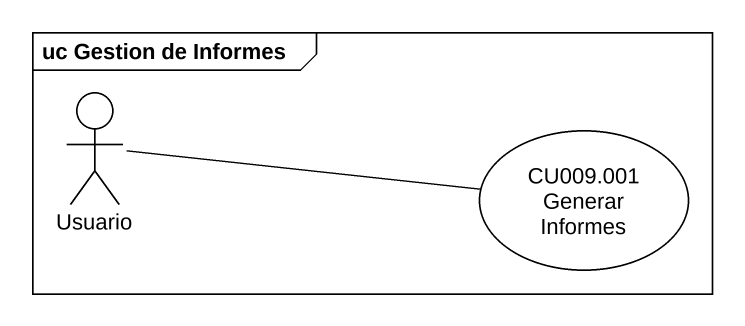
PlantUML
@startuml
mainframe uc Gestion de Informes
actor Usuario
usecase "CU009.001 Generar Informes" as CU009_001_Generar_Informes
Usuario -right- CU009_001_Generar_Informes
@enduml
